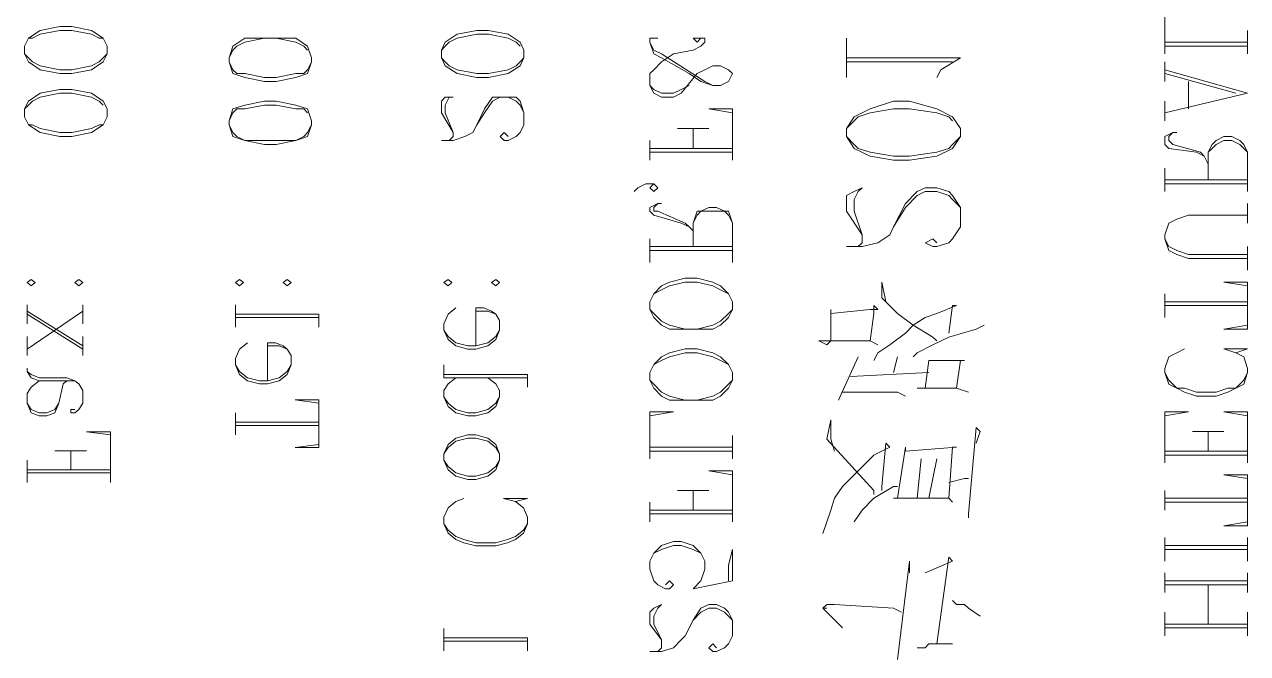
# Model space of a CAD drawing. Extents: x 1332633 to 1595679, y 264824 to 640777.
# Drawn here: x 1574934 to 1576400, y 324700 to 325455 of the extents above; entities that cross this region are included whole.
import ezdxf
from ezdxf.enums import TextEntityAlignment as Align

# ---------------------------------------------------------------- set-up
doc = ezdxf.new("R2010")
doc.units = 0
doc.header["$LTSCALE"] = 1000
doc.header["$MEASUREMENT"] = 0
doc.layers.get('0').update_dxf_attribs({"linetype": 'CONTINUOUS'})
doc.layers.add('_公共_图框', color=4, linetype='CONTINUOUS', lineweight=5)
doc.layers.add('A-Wall(建筑墙)', color=255, linetype='CONTINUOUS')
doc.styles.add('图框文字', font='SIMKAI.TTF')

# ---------------------------------------------------------------- blocks, each defined once
blk = doc.blocks.new('qqwqw')
at = {"color": 4, "lineweight": 0}
for points in [[(-3177.9, 10421.5), (-3149.6, 10421.5)], [(-3168.4, 10322.4), (-3168.4, 10421.5)], [(-3163.7, 10421.5), (-3163.7, 10322.4)], [(-3126, 10421.5), (-3102.4, 10421.5)], [(-3116.5, 10322.4), (-3116.5, 10421.5)], [(-3111.8, 10421.5), (-3111.8, 10322.4)], [(-3088.2, 10421.5), (-3059.9, 10421.5)], [(-3074.1, 10322.4), (-3074.1, 10421.5)], [(-3069.4, 10421.5), (-3069.4, 10322.4)], [(-3041.1, 10421.5), (-3045.8, 10393.2), (-3045.8, 10421.5), (-2984.5, 10421.5), (-2984.5, 10393.2), (-2989.2, 10421.5)], [(-3017.5, 10322.4), (-3017.5, 10421.5)], [(-3012.8, 10421.5), (-3012.8, 10322.4)], [(-2970.3, 10421.5), (-2909, 10421.5), (-2909, 10393.2), (-2913.7, 10421.5)], [(-2960.9, 10322.4), (-2960.9, 10421.5)], [(-2956.2, 10421.5), (-2956.2, 10322.4)], [(-2838.3, 10407.3), (-2833.6, 10393.2), (-2833.6, 10421.5), (-2838.3, 10407.3), (-2843, 10416.8), (-2857.1, 10421.5), (-2861.9, 10421.5), (-2876, 10416.8), (-2880.7, 10407.3), (-2885.4, 10397.9), (-2890.2, 10383.8), (-2890.2, 10360.2), (-2885.4, 10346), (-2880.7, 10336.6), (-2876, 10327.2), (-2861.9, 10322.4), (-2857.1, 10322.4), (-2843, 10327.2), (-2838.3, 10336.6), (-2833.6, 10346)], [(-2861.9, 10421.5), (-2871.3, 10416.8), (-2880.7, 10407.3), (-2880.7, 10397.9), (-2885.4, 10383.8), (-2885.4, 10360.2), (-2880.7, 10346), (-2880.7, 10336.6), (-2871.3, 10327.2), (-2861.9, 10322.4)], [(-2805.3, 10421.5), (-2810, 10393.2), (-2810, 10421.5), (-2753.4, 10421.5), (-2753.4, 10393.2), (-2758.1, 10421.5)], [(-2781.7, 10322.4), (-2781.7, 10421.5)], [(-2777, 10421.5), (-2777, 10322.4)], [(-2739.2, 10421.5), (-2710.9, 10421.5)], [(-2725.1, 10421.5), (-2725.1, 10350.7), (-2720.4, 10336.6), (-2715.6, 10327.2), (-2701.5, 10322.4), (-2696.8, 10322.4), (-2682.6, 10327.2), (-2677.9, 10336.6), (-2673.2, 10350.7), (-2673.2, 10421.5)], [(-2720.4, 10421.5), (-2720.4, 10350.7), (-2715.6, 10336.6), (-2710.9, 10327.2), (-2701.5, 10322.4)], [(-2682.6, 10421.5), (-2659, 10421.5)], [(-2644.9, 10421.5), (-2597.7, 10421.5), (-2588.3, 10416.8), (-2583.6, 10412.1), (-2578.9, 10402.6), (-2578.9, 10393.2), (-2583.6, 10383.8), (-2588.3, 10379), (-2597.7, 10374.3), (-2630.7, 10374.3)], [(-2635.5, 10322.4), (-2635.5, 10421.5)], [(-2630.7, 10421.5), (-2630.7, 10322.4)], [(-2597.7, 10421.5), (-2593, 10416.8), (-2588.3, 10412.1), (-2583.6, 10402.6), (-2583.6, 10393.2), (-2588.3, 10383.8), (-2593, 10379), (-2597.7, 10374.3)], [(-2550.6, 10322.4), (-2527, 10421.5), (-2498.7, 10322.4)], [(-2479.8, 10421.5), (-2451.5, 10421.5)], [(-2470.4, 10322.4), (-2470.4, 10421.5)], [(-2465.7, 10421.5), (-2465.7, 10322.4)], [(-2527, 10407.3), (-2503.4, 10322.4)], [(-2932.6, 10393.2), (-2932.6, 10355.5)], [(-3163.7, 10374.3), (-3116.5, 10374.3)], [(-2956.2, 10374.3), (-2932.6, 10374.3)], [(-2611.9, 10374.3), (-2602.4, 10369.6), (-2597.7, 10364.9), (-2588.3, 10331.9), (-2583.6, 10327.2), (-2578.9, 10327.2), (-2574.1, 10331.9)], [(-2602.4, 10369.6), (-2597.7, 10360.2), (-2593, 10327.2), (-2588.3, 10322.4), (-2578.9, 10322.4), (-2574.1, 10331.9), (-2574.1, 10336.6)], [(-2970.3, 10322.4), (-2909, 10322.4), (-2909, 10350.7), (-2913.7, 10322.4)], [(-2545.8, 10350.7), (-2512.8, 10350.7)], [(-2479.8, 10322.4), (-2423.2, 10322.4), (-2423.2, 10350.7), (-2427.9, 10322.4)], [(-3177.9, 10322.4), (-3149.6, 10322.4)], [(-3126, 10322.4), (-3102.4, 10322.4)], [(-3088.2, 10322.4), (-3059.9, 10322.4)], [(-3026.9, 10322.4), (-3003.4, 10322.4)], [(-2795.8, 10322.4), (-2767.5, 10322.4)], [(-2644.9, 10322.4), (-2616.6, 10322.4)], [(-2560, 10322.4), (-2536.4, 10322.4)], [(-2512.8, 10322.4), (-2489.2, 10322.4)], [(-3154.3, 10100.8), (-3144.8, 10086.6), (-3140.1, 10081.9), (-3140.1, 10072.5), (-3135.4, 10067.7)], [(-3036.4, 10086.6), (-3031.6, 10086.6), (-2927.9, 10096), (-2932.6, 10100.8), (-2946.8, 10096)], [(-2805.3, 10105.5), (-2810, 10096), (-2819.4, 10063), (-2828.8, 10044.2), (-2838.3, 10025.3), (-2843, 10020.6)], [(-2989.2, 10086.6), (-2989.2, 10081.9), (-2993.9, 10063)], [(-2885.4, 10086.6), (-2880.7, 10072.5), (-2880.7, 10058.3), (-2880.7, 10039.4), (-2880.7, 10025.3), (-2880.7, 10034.7), (-2847.7, 10039.4), (-2847.7, 10081.9), (-2847.7, 10077.2), (-2880.7, 10072.5)], [(-3187.3, 10067.7), (-3187.3, 10058.3), (-3187.3, 10048.9), (-3187.3, 10039.4), (-3192, 10034.7), (-3192, 10025.3)], [(-3187.3, 10048.9), (-3083.5, 10063), (-3088.2, 10067.7), (-3102.4, 10034.7)], [(-3017.5, 10067.7), (-3012.8, 10063), (-3012.8, 10034.7), (-3012.8, 10020.6), (-3012.8, 9997), (-3012.8, 10001.7), (-2951.5, 10011.1), (-2956.2, 10011.1), (-2951.5, 10072.5), (-2951.5, 10067.7), (-3012.8, 10063)], [(-2814.7, 10063), (-2781.7, 10067.7), (-2781.7, 10072.5), (-2791.1, 10048.9), (-2795.8, 10034.7), (-2805.3, 10020.6), (-2814.7, 10011.1), (-2828.8, 9992.3), (-2838.3, 9978.1), (-2847.7, 9973.4)], [(-2706.2, 10048.9), (-2701.5, 10044.2), (-2706.2, 10034.7), (-2710.9, 10044.2), (-2710.9, 10048.9), (-2706.2, 10063), (-2701.5, 10067.7), (-2687.3, 10077.2), (-2663.8, 10077.2), (-2649.6, 10067.7), (-2644.9, 10063), (-2640.2, 10048.9), (-2640.2, 10034.7), (-2644.9, 10025.3), (-2659, 10011.1), (-2687.3, 9997), (-2696.8, 9992.3), (-2706.2, 9978.1), (-2710.9, 9959.3), (-2710.9, 9940.4)], [(-2663.8, 10077.2), (-2654.3, 10067.7), (-2649.6, 10063), (-2644.9, 10048.9), (-2644.9, 10034.7), (-2649.6, 10025.3), (-2663.8, 10011.1), (-2687.3, 9997)], [(-2578.9, 10077.2), (-2593, 10067.7), (-2602.4, 10048.9), (-2607.2, 10015.9), (-2607.2, 9997), (-2602.4, 9968.7), (-2593, 9949.8), (-2578.9, 9940.4), (-2569.4, 9940.4), (-2555.3, 9949.8), (-2545.8, 9968.7), (-2536.4, 9997), (-2536.4, 10015.9), (-2545.8, 10048.9), (-2555.3, 10067.7), (-2569.4, 10077.2), (-2578.9, 10077.2), (-2588.3, 10067.7), (-2593, 10063), (-2597.7, 10048.9), (-2602.4, 10015.9), (-2602.4, 9997), (-2597.7, 9968.7), (-2593, 9954.5), (-2588.3, 9949.8), (-2578.9, 9940.4)], [(-2569.4, 9940.4), (-2560, 9949.8), (-2555.3, 9954.5), (-2550.6, 9968.7), (-2545.8, 9997), (-2545.8, 10015.9), (-2550.6, 10048.9), (-2555.3, 10063), (-2560, 10067.7)], [(-2508.1, 10048.9), (-2498.7, 10053.6), (-2484.5, 10077.2), (-2484.5, 9940.4)], [(-2489.2, 10067.7), (-2489.2, 9940.4)], [(-3012.8, 10039.4), (-2965.6, 10048.9)], [(-2824.1, 10048.9), (-2819.4, 10044.2), (-2805.3, 10020.6), (-2791.1, 10001.7), (-2777, 9987.6), (-2772.2, 9982.8), (-2753.4, 9982.8), (-2777, 9987.6), (-2786.4, 9997)], [(-2861.9, 10039.4), (-2866.6, 9945.1)], [(-2965.6, 10030), (-3012.8, 10025.3)], [(-3206.2, 10001.7), (-3088.2, 10015.9), (-3093, 10015.9), (-3102.4, 10015.9)], [(-3149.6, 10006.4), (-3144.8, 9997), (-3140.1, 9926.2), (-3140.1, 9916.8), (-3144.8, 9912.1), (-3168.4, 9935.7), (-3144.8, 9912.1), (-3144.8, 9916.8)], [(-2890.2, 10011.1), (-2885.4, 10001.7), (-2885.4, 9935.7)], [(-3003.4, 9982.8), (-2998.6, 9982.8), (-2946.8, 9987.6), (-2951.5, 9992.3), (-2960.9, 9973.4), (-2975.1, 9959.3), (-2984.5, 9949.8), (-2998.6, 9935.7), (-3012.8, 9926.2), (-3026.9, 9921.5), (-3041.1, 9916.8), (-3055.2, 9912.1)], [(-2998.6, 10001.7), (-2998.6, 9997), (-3012.8, 9973.4), (-3026.9, 9959.3), (-3041.1, 9949.8)], [(-2861.9, 9997), (-2843, 10001.7)], [(-2828.8, 9978.1), (-2824.1, 9968.7), (-2824.1, 9907.4), (-2828.8, 9916.8), (-2824.1, 9921.5), (-2786.4, 9921.5), (-2791.1, 9921.5), (-2786.4, 9968.7), (-2786.4, 9978.1), (-2781.7, 9973.4), (-2791.1, 9973.4), (-2824.1, 9968.7)], [(-3008.1, 9973.4), (-3003.4, 9973.4), (-2942, 9916.8), (-2918.5, 9921.5), (-2942, 9921.5), (-2956.2, 9926.2)], [(-2894.9, 9931), (-2843, 9954.5)], [(-2710.9, 9954.5), (-2706.2, 9959.3), (-2696.8, 9959.3), (-2668.5, 9949.8), (-2654.3, 9949.8), (-2644.9, 9954.5), (-2640.2, 9959.3)], [(-2696.8, 9959.3), (-2668.5, 9940.4), (-2649.6, 9940.4), (-2644.9, 9949.8), (-2640.2, 9959.3)], [(-2508.1, 9940.4), (-2460.9, 9940.4)], [(-3192, 9784.7), (-3187.3, 9780), (-3192, 9775.3), (-3196.7, 9780), (-3196.7, 9784.7), (-3192, 9794.2), (-3187.3, 9798.9), (-3177.9, 9803.6), (-3159, 9803.6), (-3149.6, 9798.9), (-3144.8, 9794.2), (-3140.1, 9784.7), (-3140.1, 9775.3), (-3144.8, 9765.9), (-3159, 9756.4), (-3177.9, 9747), (-3182.6, 9742.3), (-3192, 9732.9), (-3196.7, 9718.7), (-3196.7, 9704.6)], [(-3159, 9803.6), (-3154.3, 9798.9), (-3149.6, 9794.2), (-3144.8, 9784.7), (-3144.8, 9775.3), (-3149.6, 9765.9), (-3159, 9756.4), (-3177.9, 9747)], [(-3111.8, 9803.6), (-3121.3, 9756.4), (-3111.8, 9765.9), (-3097.7, 9770.6), (-3088.2, 9770.6), (-3078.8, 9765.9), (-3069.4, 9756.4), (-3064.7, 9742.3), (-3064.7, 9732.9), (-3069.4, 9718.7), (-3078.8, 9709.3), (-3088.2, 9704.6), (-3097.7, 9704.6), (-3111.8, 9709.3), (-3116.5, 9714), (-3121.3, 9723.4), (-3121.3, 9728.1), (-3116.5, 9732.9), (-3111.8, 9728.1), (-3116.5, 9723.4)], [(-3111.8, 9798.9), (-3093, 9798.9), (-3074.1, 9803.6)], [(-3111.8, 9803.6), (-3074.1, 9803.6)], [(-3041.1, 9803.6), (-2979.8, 9803.6), (-2979.8, 9775.3), (-2984.5, 9803.6)], [(-3031.6, 9704.6), (-3031.6, 9803.6)], [(-3026.9, 9803.6), (-3026.9, 9704.6)], [(-2965.6, 9803.6), (-2937.3, 9803.6)], [(-2956.2, 9704.6), (-2956.2, 9803.6)], [(-2951.5, 9803.6), (-2951.5, 9704.6)], [(-2871.3, 9803.6), (-2880.7, 9798.9), (-2890.2, 9789.5), (-2894.9, 9780), (-2894.9, 9761.2), (-2894.9, 9747), (-2894.9, 9728.1), (-2890.2, 9718.7), (-2880.7, 9709.3), (-2871.3, 9704.6), (-2861.9, 9704.6), (-2852.4, 9709.3), (-2843, 9718.7), (-2838.3, 9728.1), (-2833.6, 9747), (-2833.6, 9761.2), (-2838.3, 9780), (-2843, 9789.5), (-2852.4, 9798.9), (-2861.9, 9803.6), (-2871.3, 9803.6), (-2876, 9798.9), (-2885.4, 9789.5), (-2890.2, 9780), (-2894.9, 9761.2), (-2894.9, 9747), (-2890.2, 9728.1), (-2885.4, 9718.7), (-2876, 9709.3), (-2871.3, 9704.6)], [(-2861.9, 9704.6), (-2852.4, 9709.3), (-2847.7, 9718.7), (-2843, 9728.1), (-2838.3, 9747), (-2838.3, 9761.2), (-2843, 9780), (-2847.7, 9789.5), (-2852.4, 9798.9), (-2861.9, 9803.6)], [(-2786.4, 9803.6), (-2795.8, 9798.9), (-2805.3, 9789.5), (-2810, 9780), (-2810, 9761.2), (-2810, 9747), (-2810, 9728.1), (-2805.3, 9718.7), (-2795.8, 9709.3), (-2786.4, 9704.6), (-2777, 9704.6), (-2767.5, 9709.3), (-2758.1, 9718.7), (-2753.4, 9728.1), (-2748.7, 9747), (-2748.7, 9761.2), (-2753.4, 9780), (-2758.1, 9789.5), (-2767.5, 9798.9), (-2777, 9803.6), (-2786.4, 9803.6), (-2791.1, 9798.9), (-2800.5, 9789.5), (-2805.3, 9780), (-2810, 9761.2), (-2810, 9747), (-2805.3, 9728.1), (-2800.5, 9718.7), (-2791.1, 9709.3), (-2786.4, 9704.6)], [(-2777, 9704.6), (-2767.5, 9709.3), (-2762.8, 9718.7), (-2758.1, 9728.1), (-2753.4, 9747), (-2753.4, 9761.2), (-2758.1, 9780), (-2762.8, 9789.5), (-2767.5, 9798.9), (-2777, 9803.6)], [(-2729.8, 9803.6), (-2682.6, 9803.6), (-2668.5, 9798.9), (-2668.5, 9794.2), (-2663.8, 9784.7), (-2663.8, 9775.3), (-2668.5, 9765.9), (-2668.5, 9761.2), (-2682.6, 9756.4), (-2710.9, 9756.4)], [(-2715.6, 9704.6), (-2715.6, 9803.6)], [(-2710.9, 9803.6), (-2710.9, 9704.6)], [(-2682.6, 9803.6), (-2673.2, 9798.9), (-2668.5, 9794.2), (-2668.5, 9784.7), (-2668.5, 9775.3), (-2668.5, 9765.9), (-2673.2, 9761.2), (-2682.6, 9756.4)], [(-2607.2, 9803.6), (-2545.8, 9803.6), (-2545.8, 9775.3), (-2550.6, 9803.6)], [(-2597.7, 9704.6), (-2597.7, 9803.6)], [(-2593, 9803.6), (-2593, 9704.6)], [(-2460.9, 9765.9), (-2465.7, 9761.2), (-2460.9, 9756.4), (-2460.9, 9761.2), (-2460.9, 9765.9), (-2460.9, 9770.6), (-2465.7, 9770.6), (-2470.4, 9765.9), (-2475.1, 9756.4), (-2479.8, 9732.9), (-2489.2, 9718.7), (-2498.7, 9709.3), (-2503.4, 9704.6), (-2517.5, 9704.6), (-2527, 9709.3), (-2531.7, 9718.7), (-2531.7, 9732.9), (-2527, 9742.3), (-2503.4, 9761.2), (-2498.7, 9770.6), (-2494, 9780), (-2494, 9789.5), (-2498.7, 9798.9), (-2503.4, 9803.6), (-2512.8, 9798.9), (-2517.5, 9789.5), (-2517.5, 9780), (-2512.8, 9765.9), (-2503.4, 9751.7), (-2484.5, 9718.7), (-2479.8, 9709.3), (-2465.7, 9704.6), (-2460.9, 9704.6), (-2460.9, 9709.3), (-2460.9, 9714)], [(-3088.2, 9770.6), (-3078.8, 9765.9), (-3074.1, 9756.4), (-3069.4, 9742.3), (-3069.4, 9732.9), (-3074.1, 9718.7), (-3078.8, 9709.3), (-3088.2, 9704.6)], [(-3003.4, 9775.3), (-3003.4, 9737.6)], [(-2569.4, 9775.3), (-2569.4, 9737.6)], [(-2517.5, 9780), (-2512.8, 9770.6), (-2479.8, 9718.7), (-2475.1, 9709.3), (-2465.7, 9704.6)], [(-3026.9, 9756.4), (-3003.4, 9756.4)], [(-2692.1, 9756.4), (-2687.3, 9751.7), (-2682.6, 9747), (-2668.5, 9714), (-2668.5, 9709.3), (-2663.8, 9709.3), (-2659, 9714)], [(-2593, 9756.4), (-2569.4, 9756.4)], [(-2687.3, 9751.7), (-2682.6, 9742.3), (-2673.2, 9709.3), (-2668.5, 9704.6), (-2663.8, 9704.6), (-2659, 9714), (-2659, 9718.7)], [(-2517.5, 9704.6), (-2522.3, 9709.3), (-2527, 9718.7), (-2527, 9732.9), (-2522.3, 9742.3), (-2517.5, 9751.7)], [(-2965.6, 9704.6), (-2909, 9704.6), (-2909, 9732.9), (-2913.7, 9704.6)], [(-3196.7, 9714), (-3192, 9718.7), (-3182.6, 9718.7), (-3163.7, 9709.3), (-3154.3, 9709.3), (-3144.8, 9714), (-3140.1, 9718.7)], [(-3182.6, 9718.7), (-3163.7, 9704.6), (-3149.6, 9704.6), (-3144.8, 9709.3), (-3140.1, 9718.7)], [(-2635.5, 9709.3), (-2640.2, 9704.6), (-2644.9, 9709.3), (-2640.2, 9714), (-2635.5, 9709.3), (-2635.5, 9699.8), (-2640.2, 9690.4), (-2644.9, 9685.7)], [(-3041.1, 9704.6), (-3017.5, 9704.6)], [(-2729.8, 9704.6), (-2701.5, 9704.6)], [(-2607.2, 9704.6), (-2583.6, 9704.6)], [(-2578.9, 9534.8), (-2574.1, 9530), (-2578.9, 9525.3), (-2583.6, 9530), (-2583.6, 9534.8), (-2578.9, 9544.2), (-2574.1, 9548.9), (-2564.7, 9553.6), (-2550.6, 9553.6), (-2536.4, 9548.9), (-2531.7, 9544.2), (-2531.7, 9534.8), (-2531.7, 9525.3), (-2531.7, 9515.9), (-2545.8, 9506.5), (-2564.7, 9497), (-2574.1, 9492.3), (-2578.9, 9482.9), (-2583.6, 9468.7), (-2583.6, 9454.6)], [(-2550.6, 9553.6), (-2541.1, 9548.9), (-2536.4, 9544.2), (-2531.7, 9534.8), (-2531.7, 9525.3), (-2536.4, 9515.9), (-2550.6, 9506.5), (-2564.7, 9497)], [(-2484.5, 9553.6), (-2494, 9548.9), (-2503.4, 9534.8), (-2508.1, 9511.2), (-2508.1, 9497), (-2503.4, 9473.4), (-2494, 9459.3), (-2484.5, 9454.6), (-2475.1, 9454.6), (-2465.7, 9459.3), (-2456.2, 9473.4), (-2451.5, 9497), (-2451.5, 9511.2), (-2456.2, 9534.8), (-2465.7, 9548.9), (-2475.1, 9553.6), (-2484.5, 9553.6), (-2489.2, 9548.9), (-2494, 9544.2), (-2498.7, 9534.8), (-2503.4, 9511.2), (-2503.4, 9497), (-2498.7, 9473.4), (-2494, 9464), (-2489.2, 9459.3), (-2484.5, 9454.6)], [(-2475.1, 9454.6), (-2470.4, 9459.3), (-2465.7, 9464), (-2460.9, 9473.4), (-2456.2, 9497), (-2456.2, 9511.2), (-2460.9, 9534.8), (-2465.7, 9544.2), (-2470.4, 9548.9)], [(-2583.6, 9464), (-2578.9, 9468.7), (-2574.1, 9468.7), (-2550.6, 9459.3), (-2541.1, 9459.3), (-2531.7, 9464), (-2531.7, 9468.7)], [(-2574.1, 9468.7), (-2550.6, 9454.6), (-2536.4, 9454.6), (-2531.7, 9459.3), (-2531.7, 9468.7)], [(-2564.7, 9298.9), (-2578.9, 9294.2), (-2583.6, 9280.1), (-2588.3, 9256.5), (-2588.3, 9242.3), (-2583.6, 9218.8), (-2578.9, 9204.6), (-2564.7, 9199.9), (-2560, 9199.9), (-2545.8, 9204.6), (-2541.1, 9218.8), (-2536.4, 9242.3), (-2536.4, 9256.5), (-2541.1, 9280.1), (-2545.8, 9294.2), (-2560, 9298.9), (-2564.7, 9298.9), (-2574.1, 9294.2), (-2578.9, 9289.5), (-2583.6, 9280.1), (-2583.6, 9256.5), (-2583.6, 9242.3), (-2583.6, 9218.8), (-2578.9, 9209.3), (-2574.1, 9204.6), (-2564.7, 9199.9)], [(-2560, 9199.9), (-2550.6, 9204.6), (-2545.8, 9209.3), (-2545.8, 9218.8), (-2541.1, 9242.3), (-2541.1, 9256.5), (-2545.8, 9280.1), (-2545.8, 9289.5), (-2550.6, 9294.2)], [(-2489.2, 9298.9), (-2503.4, 9294.2), (-2508.1, 9280.1), (-2512.8, 9256.5), (-2512.8, 9242.3), (-2508.1, 9218.8), (-2503.4, 9204.6), (-2489.2, 9199.9), (-2484.5, 9199.9), (-2470.4, 9204.6), (-2460.9, 9218.8), (-2460.9, 9242.3), (-2460.9, 9256.5), (-2460.9, 9280.1), (-2470.4, 9294.2), (-2484.5, 9298.9), (-2489.2, 9298.9), (-2498.7, 9294.2), (-2503.4, 9289.5), (-2503.4, 9280.1), (-2508.1, 9256.5), (-2508.1, 9242.3), (-2503.4, 9218.8), (-2503.4, 9209.3), (-2498.7, 9204.6), (-2489.2, 9199.9)], [(-2484.5, 9199.9), (-2475.1, 9204.6), (-2470.4, 9209.3), (-2465.7, 9218.8), (-2460.9, 9242.3), (-2460.9, 9256.5), (-2465.7, 9280.1), (-2470.4, 9289.5), (-2475.1, 9294.2)], [(-2555.3, 9053.7), (-2564.7, 9049), (-2574.1, 9034.8), (-2578.9, 9011.2), (-2578.9, 8997.1), (-2574.1, 8973.5), (-2564.7, 8959.3), (-2555.3, 8954.6), (-2545.8, 8954.6), (-2536.4, 8959.3), (-2527, 8973.5), (-2522.3, 8997.1), (-2522.3, 9011.2), (-2527, 9034.8), (-2536.4, 9049), (-2545.8, 9053.7), (-2555.3, 9053.7), (-2564.7, 9049), (-2564.7, 9044.2), (-2569.4, 9034.8), (-2574.1, 9011.2), (-2574.1, 8997.1), (-2569.4, 8973.5), (-2564.7, 8964.1), (-2564.7, 8959.3), (-2555.3, 8954.6)], [(-2479.8, 9053.7), (-2489.2, 9049), (-2498.7, 9034.8), (-2503.4, 9011.2), (-2503.4, 8997.1), (-2498.7, 8973.5), (-2489.2, 8959.3), (-2479.8, 8954.6), (-2470.4, 8954.6), (-2460.9, 8959.3), (-2451.5, 8973.5), (-2446.8, 8997.1), (-2446.8, 9011.2), (-2451.5, 9034.8), (-2460.9, 9049), (-2470.4, 9053.7), (-2479.8, 9053.7), (-2484.5, 9049), (-2489.2, 9044.2), (-2494, 9034.8), (-2498.7, 9011.2), (-2498.7, 8997.1), (-2494, 8973.5), (-2489.2, 8964.1), (-2484.5, 8959.3), (-2479.8, 8954.6)], [(-2545.8, 8954.6), (-2541.1, 8959.3), (-2536.4, 8964.1), (-2531.7, 8973.5), (-2527, 8997.1), (-2527, 9011.2), (-2531.7, 9034.8), (-2536.4, 9044.2), (-2541.1, 9049)], [(-2470.4, 8954.6), (-2460.9, 8959.3), (-2460.9, 8964.1), (-2456.2, 8973.5), (-2451.5, 8997.1), (-2451.5, 9011.2), (-2456.2, 9034.8), (-2460.9, 9044.2), (-2460.9, 9049)]]:
    blk.add_lwpolyline(points, dxfattribs=at)
at = {"layer": '_公共_图框'}
for p, q in [((-3180.4, 9557.8), (-3195.7, 9557.8)), ((-3184.2, 9557.8), (-3184.2, 9457.7)), ((-3180.4, 9457.7), (-3180.4, 9557.8)), ((-3054.8, 9553.1), (-3062.4, 9543.5)), ((-3050.9, 9553.1), (-3058.5, 9543.5)), ((-3043.4, 9557.8), (-3054.8, 9553.1)), ((-3043.4, 9557.8), (-3050.9, 9553.1)), ((-3035.6, 9557.8), (-3043.4, 9557.8)), ((-3024.2, 9553.1), (-3035.6, 9557.8)), ((-3016.6, 9543.5), (-3024.2, 9553.1)), ((-3013, 9557.8), (-3016.6, 9543.5)), ((-3013, 9529.2), (-3013, 9557.8)), ((-2879.6, 9557.8), (-2864.3, 9557.8)), ((-2868.2, 9557.8), (-2868.2, 9457.7)), ((-2864.3, 9557.8), (-2864.3, 9457.7)), ((-3062.4, 9543.5), (-3066.3, 9533.8)), ((-3058.5, 9543.5), (-3062.4, 9533.8)), ((-3016.6, 9543.5), (-3013, 9529.2)), ((-3066.3, 9533.8), (-3069.9, 9519.8)), ((-3062.4, 9533.8), (-3066.3, 9519.8)), ((-2967.2, 9524.5), (-2978.7, 9519.8)), ((-2967.2, 9524.5), (-2974.8, 9519.8)), ((-2959.4, 9524.5), (-2967.2, 9524.5)), ((-2948.3, 9519.8), (-2959.4, 9524.5)), ((-2951.9, 9519.8), (-2959.4, 9524.5)), ((-2891.1, 9524.5), (-2902.5, 9519.8)), ((-2891.1, 9524.5), (-2898.6, 9519.8)), ((-2883.3, 9524.5), (-2891.1, 9524.5)), ((-2875.7, 9519.8), (-2883.3, 9524.5)), ((-2811, 9524.5), (-2822.5, 9519.8)), ((-2811, 9524.5), (-2818.6, 9519.8)), ((-2799.6, 9524.5), (-2811, 9524.5)), ((-2792.1, 9519.8), (-2799.6, 9524.5)), ((-2753.9, 9524.5), (-2757.8, 9519.8)), ((-2753.9, 9524.5), (-2753.9, 9524.5)), ((-2750.2, 9519.8), (-2753.9, 9524.5)), ((-3069.9, 9519.8), (-3069.9, 9495.9)), ((-3066.3, 9519.8), (-3066.3, 9495.9)), ((-2986.2, 9510.2), (-2990.1, 9495.9)), ((-2978.7, 9519.8), (-2986.2, 9510.2)), ((-2982.3, 9510.2), (-2986.2, 9495.9)), ((-2974.8, 9519.8), (-2982.3, 9510.2)), ((-2944.4, 9510.2), (-2951.9, 9519.8)), ((-2940.5, 9510.2), (-2948.3, 9519.8)), ((-2940.5, 9495.9), (-2944.4, 9510.2)), ((-2936.8, 9495.9), (-2940.5, 9510.2)), ((-2910.1, 9510.2), (-2914, 9495.9)), ((-2902.5, 9519.8), (-2910.1, 9510.2)), ((-2906.2, 9510.2), (-2910.1, 9495.9)), ((-2898.6, 9519.8), (-2906.2, 9510.2)), ((-2868.2, 9510.2), (-2875.7, 9519.8)), ((-2830, 9510.2), (-2833.9, 9495.9)), ((-2822.5, 9519.8), (-2830, 9510.2)), ((-2826.4, 9510.2), (-2830, 9495.9)), ((-2818.6, 9519.8), (-2826.4, 9510.2)), ((-2788.2, 9514.9), (-2792.1, 9519.8)), ((-2788.2, 9510.2), (-2792.1, 9519.8)), ((-2784.5, 9505.5), (-2788.2, 9514.9)), ((-2788.2, 9495.9), (-2788.2, 9510.2)), ((-2784.5, 9495.9), (-2784.5, 9505.5)), ((-2757.8, 9519.8), (-2753.9, 9514.9)), ((-2753.9, 9514.9), (-2750.2, 9519.8)), ((-3069.9, 9495.9), (-3066.3, 9481.6)), ((-3066.3, 9495.9), (-3062.4, 9481.6)), ((-2990.1, 9495.9), (-2990.1, 9486.3)), ((-2986.2, 9495.9), (-2986.2, 9486.3)), ((-2940.5, 9486.3), (-2940.5, 9495.9)), ((-2936.8, 9486.3), (-2936.8, 9495.9)), ((-2914, 9495.9), (-2914, 9486.3)), ((-2910.1, 9495.9), (-2910.1, 9486.3)), ((-2833.9, 9495.9), (-2833.9, 9486.3)), ((-2830, 9495.9), (-2784.5, 9495.9)), ((-2830, 9495.9), (-2830, 9486.3)), ((-3066.3, 9481.6), (-3062.4, 9472)), ((-3062.4, 9481.6), (-3058.5, 9472)), ((-3016.6, 9472), (-3013, 9481.6)), ((-2990.1, 9486.3), (-2986.2, 9472)), ((-2986.2, 9486.3), (-2982.3, 9472)), ((-2944.4, 9472), (-2940.5, 9486.3)), ((-2940.5, 9472), (-2936.8, 9486.3)), ((-2914, 9486.3), (-2910.1, 9472)), ((-2910.1, 9486.3), (-2906.2, 9472)), ((-2833.9, 9486.3), (-2830, 9472)), ((-2830, 9486.3), (-2826.4, 9472)), ((-3062.4, 9472), (-3054.8, 9462.6)), ((-3058.5, 9472), (-3050.9, 9462.6)), ((-3054.8, 9462.6), (-3043.4, 9457.7)), ((-3050.9, 9462.6), (-3043.4, 9457.7)), ((-3035.6, 9457.7), (-3024.2, 9462.6)), ((-3024.2, 9462.6), (-3016.6, 9472)), ((-2986.2, 9472), (-2978.7, 9462.6)), ((-2982.3, 9472), (-2974.8, 9462.6)), ((-2978.7, 9462.6), (-2967.2, 9457.7)), ((-2974.8, 9462.6), (-2967.2, 9457.7)), ((-2959.4, 9457.7), (-2948.3, 9462.6)), ((-2959.4, 9457.7), (-2951.9, 9462.6)), ((-2951.9, 9462.6), (-2944.4, 9472)), ((-2948.3, 9462.6), (-2940.5, 9472)), ((-2910.1, 9472), (-2902.5, 9462.6)), ((-2906.2, 9472), (-2898.6, 9462.6)), ((-2902.5, 9462.6), (-2891.1, 9457.7)), ((-2898.6, 9462.6), (-2891.1, 9457.7)), ((-2883.3, 9457.7), (-2875.7, 9462.6)), ((-2875.7, 9462.6), (-2868.2, 9472)), ((-2830, 9472), (-2822.5, 9462.6)), ((-2826.4, 9472), (-2818.6, 9462.6)), ((-2822.5, 9462.6), (-2811, 9457.7)), ((-2818.6, 9462.6), (-2811, 9457.7)), ((-2803.5, 9457.7), (-2792.1, 9462.6)), ((-2792.1, 9462.6), (-2784.5, 9472)), ((-2753.9, 9467.3), (-2757.8, 9462.6)), ((-2757.8, 9462.6), (-2753.9, 9457.7)), ((-2753.9, 9467.3), (-2753.9, 9467.3)), ((-2750.2, 9462.6), (-2753.9, 9467.3)), ((-2753.9, 9457.7), (-2750.2, 9462.6)), ((-3195.7, 9457.7), (-3168.9, 9457.7)), ((-3043.4, 9457.7), (-3035.6, 9457.7)), ((-2967.2, 9457.7), (-2959.4, 9457.7)), ((-2891.1, 9457.7), (-2883.3, 9457.7)), ((-2868.2, 9457.7), (-2852.9, 9457.7)), ((-2811, 9457.7), (-2803.5, 9457.7)), ((-2951.9, 9307.7), (-2894.7, 9307.7)), ((-2951.9, 9279.1), (-2951.9, 9307.7)), ((-2948.3, 9307.7), (-2951.9, 9279.1)), ((-2925.4, 9307.7), (-2925.4, 9207.7)), ((-2921.5, 9307.7), (-2921.5, 9207.7)), ((-2894.7, 9279.1), (-2898.6, 9307.7)), ((-2894.7, 9307.7), (-2894.7, 9279.1)), ((-2792.1, 9307.7), (-2807.4, 9307.7)), ((-2796, 9307.7), (-2796, 9207.7)), ((-2792.1, 9207.7), (-2792.1, 9307.7)), ((-2852.9, 9274.5), (-2864.3, 9269.8)), ((-2852.9, 9274.5), (-2860.7, 9269.8)), ((-2841.4, 9274.5), (-2852.9, 9274.5)), ((-2833.9, 9269.8), (-2841.4, 9274.5)), ((-2753.9, 9274.5), (-2757.8, 9269.8)), ((-2753.9, 9274.5), (-2753.9, 9274.5)), ((-2750.2, 9269.8), (-2753.9, 9274.5)), ((-2872.1, 9260.2), (-2875.7, 9245.9)), ((-2864.3, 9269.8), (-2872.1, 9260.2)), ((-2868.2, 9260.2), (-2872.1, 9245.9)), ((-2860.7, 9269.8), (-2868.2, 9260.2)), ((-2830, 9264.8), (-2833.9, 9269.8)), ((-2830, 9260.2), (-2833.9, 9269.8)), ((-2826.4, 9255.5), (-2830, 9264.8)), ((-2830, 9245.9), (-2830, 9260.2)), ((-2757.8, 9269.8), (-2753.9, 9264.8)), ((-2753.9, 9264.8), (-2750.2, 9269.8)), ((-2875.7, 9245.9), (-2875.7, 9236.3)), ((-2872.1, 9245.9), (-2826.4, 9245.9)), ((-2872.1, 9245.9), (-2872.1, 9236.3)), ((-2826.4, 9245.9), (-2826.4, 9255.5)), ((-2875.7, 9236.3), (-2872.1, 9222)), ((-2872.1, 9236.3), (-2868.2, 9222)), ((-2872.1, 9222), (-2864.3, 9212.6)), ((-2868.2, 9222), (-2860.7, 9212.6)), ((-2864.3, 9212.6), (-2852.9, 9207.7)), ((-2860.7, 9212.6), (-2852.9, 9207.7)), ((-2845.3, 9207.7), (-2833.9, 9212.6)), ((-2833.9, 9212.6), (-2826.4, 9222)), ((-2753.9, 9217.3), (-2757.8, 9212.6)), ((-2757.8, 9212.6), (-2753.9, 9207.7)), ((-2753.9, 9217.3), (-2753.9, 9217.3)), ((-2750.2, 9212.6), (-2753.9, 9217.3)), ((-2753.9, 9207.7), (-2750.2, 9212.6)), ((-2936.8, 9207.7), (-2910.1, 9207.7)), ((-2852.9, 9207.7), (-2845.3, 9207.7)), ((-2807.4, 9207.7), (-2780.6, 9207.7)), ((-2993.7, 9057.7), (-2932.9, 9057.7)), ((-2982.3, 9057.7), (-2982.3, 8957.9)), ((-2978.7, 9057.7), (-2978.7, 8957.9)), ((-2932.9, 9029.1), (-2936.8, 9057.7)), ((-2932.9, 9057.7), (-2932.9, 9029.1)), ((-2955.8, 9029.1), (-2955.8, 8991.2)), ((-2906.2, 9019.8), (-2898.6, 9024.4)), ((-2898.6, 9024.4), (-2883.3, 9024.4)), ((-2883.3, 9024.4), (-2875.7, 9019.8)), ((-2841.4, 9024.4), (-2818.6, 9024.4)), ((-2833.9, 9024.4), (-2792.1, 8957.9)), ((-2788.2, 9024.4), (-2833.9, 8957.9)), ((-2830, 9024.4), (-2788.2, 8957.9)), ((-2803.5, 9024.4), (-2780.6, 9024.4)), ((-2753.9, 9024.4), (-2757.8, 9019.8)), ((-2753.9, 9024.4), (-2753.9, 9024.4)), ((-2750.2, 9019.8), (-2753.9, 9024.4)), ((-2978.7, 9010.1), (-2955.8, 9010.1)), ((-2910.1, 9014.8), (-2906.2, 9019.8)), ((-2910.1, 9010.1), (-2910.1, 9014.8)), ((-2906.2, 9010.1), (-2910.1, 9010.1)), ((-2906.2, 9014.8), (-2906.2, 9010.1)), ((-2875.7, 9019.8), (-2872.1, 9014.8)), ((-2872.1, 9014.8), (-2868.2, 9005.5)), ((-2872.1, 9014.8), (-2872.1, 8972.2)), ((-2757.8, 9019.8), (-2753.9, 9014.8)), ((-2753.9, 9014.8), (-2750.2, 9019.8)), ((-2898.6, 8995.9), (-2910.1, 8991.2)), ((-2898.6, 8995.9), (-2906.2, 8991.2)), ((-2875.7, 9000.8), (-2898.6, 8995.9)), ((-2872.1, 9005.5), (-2875.7, 9000.8)), ((-2868.2, 9005.5), (-2868.2, 8972.2)), ((-2910.1, 8991.2), (-2914, 8981.6)), ((-2914, 8981.6), (-2914, 8972.2)), ((-2906.2, 8991.2), (-2910.1, 8981.6)), ((-2910.1, 8981.6), (-2910.1, 8972.2)), ((-2914, 8972.2), (-2910.1, 8962.6)), ((-2910.1, 8972.2), (-2906.2, 8962.6)), ((-2910.1, 8962.6), (-2898.6, 8957.9)), ((-2906.2, 8962.6), (-2898.6, 8957.9)), ((-2887.2, 8957.9), (-2879.6, 8962.6)), ((-2879.6, 8962.6), (-2872.1, 8972.2)), ((-2872.1, 8972.2), (-2868.2, 8962.6)), ((-2868.2, 8972.2), (-2864.3, 8962.6)), ((-2868.2, 8962.6), (-2860.7, 8957.9)), ((-2864.3, 8962.6), (-2860.7, 8957.9)), ((-2753.9, 8967.3), (-2757.8, 8962.6)), ((-2757.8, 8962.6), (-2753.9, 8957.9)), ((-2753.9, 8967.3), (-2753.9, 8967.3)), ((-2750.2, 8962.6), (-2753.9, 8967.3)), ((-2753.9, 8957.9), (-2750.2, 8962.6)), ((-2993.7, 8957.9), (-2967.2, 8957.9)), ((-2898.6, 8957.9), (-2887.2, 8957.9)), ((-2860.7, 8957.9), (-2856.8, 8957.9)), ((-2841.4, 8957.9), (-2818.6, 8957.9)), ((-2803.5, 8957.9), (-2780.6, 8957.9))]:
    blk.add_line(p, q, dxfattribs=at)
at = {"layer": '_公共_图框', "style": '图框文字'}
for tag, height, p in [('建设单位', 250, (-2500, 19150)), ('合作单位', 250, (-2527, 16841.6)), ('项目名称', 250, (-2500, 15150)), ('项目编号', 250, (-2500, 13150)), ('建筑', 175, (-1300, 2800)), ('方案深化', 175, (-1300, 2450)), ('1:100', 175, (-1300, 2100)), ('20090705', 175, (-1300, 1750)), ('图号', 175, (-1300, 1225))]:
    blk.add_attdef(tag, text='', height=height, dxfattribs=at).set_placement(p, align=Align.MIDDLE_CENTER)

msp = doc.modelspace()

# ---------------------------------------------------------------- block references
at = {"layer": 'A-Wall(建筑墙)', "xscale": -1, "rotation": 270}
msp.add_blockref('qqwqw', (1565979, 327899.3, 0), dxfattribs=at)

doc.saveas('drawing.dxf')
